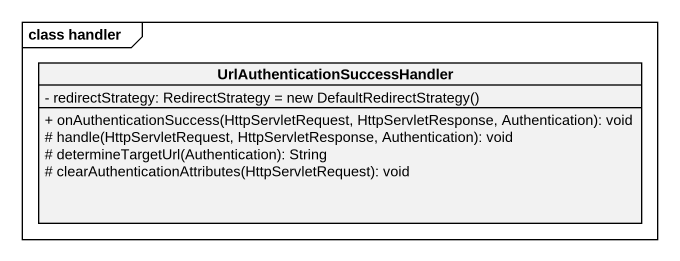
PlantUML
@startuml
mainframe class handler
hide circle
hide empty members
skinparam classAttributeIconSize 0
class "UrlAuthenticationSuccessHandler" as UrlAuthenticationSuccessHand {
  {field} - redirectStrategy: RedirectStrategy = new DefaultRedirectStrategy()
  + onAuthenticationSuccess(HttpServletRequest, HttpServletResponse, Authentication): void
  # handle(HttpServletRequest, HttpServletResponse, Authentication): void
  # determineTargetUrl(Authentication): String
  # clearAuthenticationAttributes(HttpServletRequest): void
}
@enduml
